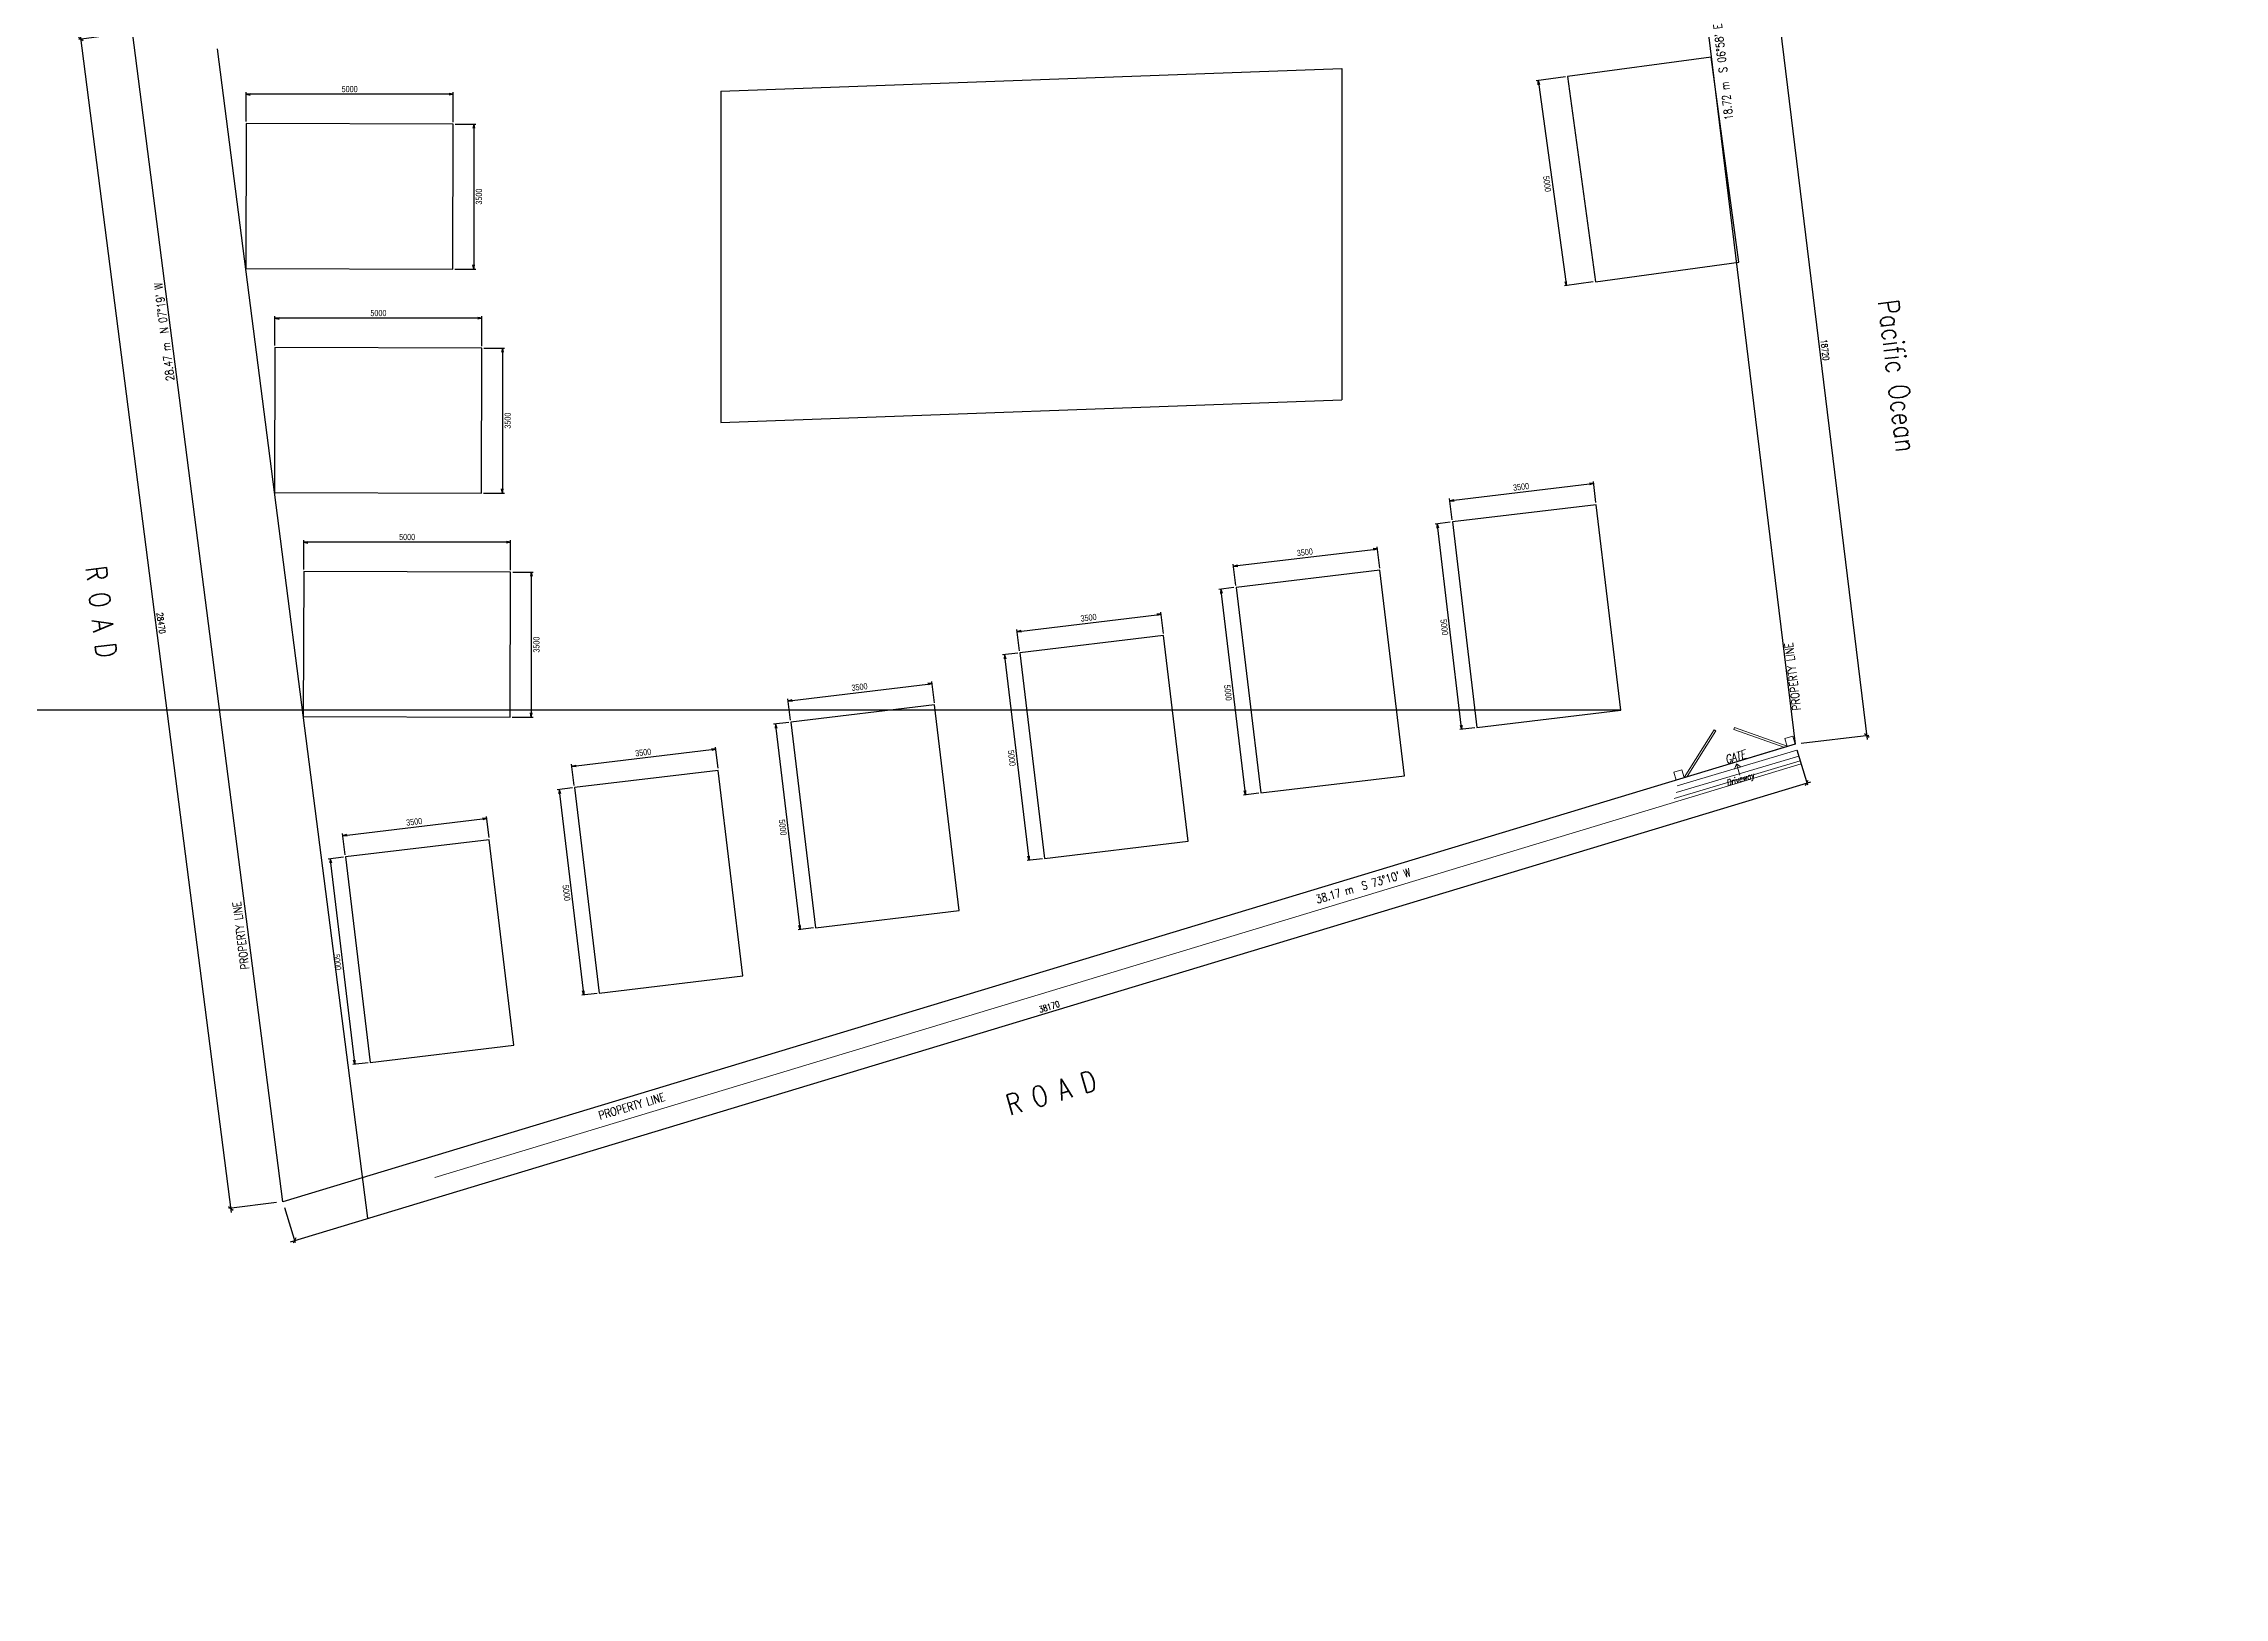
# Model space of a CAD drawing. Header units: millimetres. Extents: x 464829 to 645060, y -219977 to -107206.
# Drawn here: x 496574 to 549255, y -182451 to -144925 of the extents above; entities that cross this region are included whole.
import ezdxf
from ezdxf.enums import TextEntityAlignment as Align

# ---------------------------------------------------------------- set-up
doc = ezdxf.new("R2010")
doc.units = ezdxf.units.MM
doc.header["$LTSCALE"] = 300
doc.header["$MEASUREMENT"] = 0
doc.header["$PDMODE"] = 3
doc.header["$PDSIZE"] = 300
doc.linetypes.add('CENTER2', pattern=[28.575, 19.05, -3.175, 3.175, -3.175])
doc.layers.get('0').update_dxf_attribs({"color": 9})
doc.layers.get('DEFPOINTS').update_dxf_attribs({"color": 8})
doc.layers.add('dimensions', color=8, linetype='Continuous', lineweight=15)
doc.layers.add('FLR. PLAN BLK', color=8, linetype='Continuous', lineweight=9)
for name, color, linetype in [('propertyline', 5, 'CENTER2'), ('ROOF BEAMS', 10, 'Continuous'), ('wall', 140, 'Continuous')]:
    doc.layers.add(name, color=color, linetype=linetype)
doc.styles.add('ARIAL', font='arial.ttf', dxfattribs={"width": 0.8})
doc.styles.add('DIM', font='romans.shx', dxfattribs={"width": 0.8})
doc.styles.add('PSM', font='simplex')
doc.styles.get("Standard").update_dxf_attribs({"font": 'romans.shx'})
doc.dimstyles.new('D1', dxfattribs={"dimscale": 50, "dimtxt": 3, "dimasz": 2, "dimexe": 1, "dimexo": 1, "dimgap": 1, "dimtad": 2, "dimdec": 0, "dimdsep": 46, "dimtxsty": 'ARIAL', "dimblk1": 'ARROW_1', "dimblk2": 'ARROW_1', "dimsah": 1, "dimcen": 0, "dimclrd": 7, "dimclre": 7, "dimclrt": 7, "dimadec": 0, "dimazin": 0, "dimtfac": 1, "dimtdec": 0, "dimtix": 1, "dimtofl": 0, "dimtmove": 0, "dimatfit": 3, "dimldrblk": 'ARROW_1', "dimfxl": 1, "dimtvp": 0.833333, "dimtolj": 1, "dimtzin": 0, "dimarcsym": 0})
doc.dimstyles.new('DIM-100', dxfattribs={"dimscale": 100, "dimtxt": 2, "dimasz": 1, "dimexe": 0.5, "dimexo": 1.5, "dimgap": 1, "dimtad": 1, "dimdec": 0, "dimdsep": 46, "dimtxsty": 'PSM', "dimblk1": 'DIMCIR', "dimblk2": 'DIMCIR', "dimsah": 1, "dimcen": 0, "dimdle": 2, "dimclrd": 251, "dimclre": 251, "dimclrt": 2, "dimadec": 0, "dimazin": 0, "dimtfac": 1, "dimtdec": 0, "dimtix": 1, "dimtmove": 2, "dimatfit": 3, "dimldrblk": 'DIMCIR', "dimfxl": 0.5, "dimtvp": 1, "dimtolj": 1, "dimtzin": 0, "dimarcsym": 0})

# ---------------------------------------------------------------- blocks, each defined once
blk = doc.blocks.new('_Oblique')
at = {"color": 0, "linetype": 'ByBlock', "lineweight": -2}
blk.add_line((-0.5, -0.5), (0.5, 0.5), dxfattribs=at)
blk = doc.blocks.new('*D784')
at = {"layer": 'DEFPOINTS', "color": 0, "transparency": 16777216}
for p in [(536615, -143260), (540617, -161630), (538886, -161842)]:
    blk.add_point(p, dxfattribs=at)
at = {"layer": 'dimensions', "color": 8, "lineweight": -2, "transparency": 16777216}
for p, q in [((536764, -143242), (538396, -143042)), ((538334, -142949), (540629, -161730)), ((539035, -161824), (540667, -161624))]:
    blk.add_line(p, q, dxfattribs=at)
at = {"layer": 'dimensions', "color": 8, "lineweight": -2, "transparency": 16777216, "xscale": 100, "yscale": 100, "zscale": 100}
for p, rotation in [((538346, -143048), 96.96666666666684), ((540617, -161630), 276.9666666666669)]:
    blk.add_blockref('_Oblique', p, dxfattribs=dict(at, rotation=rotation))
at = {"layer": 'dimensions', "color": 8, "transparency": 16777216, "insert": (539606, -152324), "char_height": 150, "attachment_point": 5, "rotation": 276.9667, "style": 'DIM'}
blk.add_mtext('\\A1;18720', dxfattribs=at)
blk = doc.blocks.new('DIMCIR')
for p, q in [((-1.5, 0), (1.5, 0)), ((0, 1.5), (0, -1.5))]:
    blk.add_line(p, q)
at = {"color": 2}
blk.add_circle((0, 0), 0.75, dxfattribs=at)
blk = doc.blocks.new('*D785')
at = {"layer": 'DEFPOINTS', "color": 0, "transparency": 16777216}
for p in [(538886, -161842), (539169, -162780), (502351, -172895)]:
    blk.add_point(p, dxfattribs=at)
at = {"layer": 'dimensions', "color": 8, "lineweight": -2, "transparency": 16777216}
for p, q in [((538929, -161985), (539184, -162827)), ((502539, -173862), (539265, -162751)), ((502395, -173039), (502649, -173881))]:
    blk.add_line(p, q, dxfattribs=at)
at = {"layer": 'dimensions', "color": 8, "lineweight": -2, "transparency": 16777216, "xscale": 100, "yscale": 100, "zscale": 100}
for p, rotation in [((539169, -162780), 16.83333333333335), ((502635, -173833), 196.8333333333333)]:
    blk.add_blockref('_Oblique', p, dxfattribs=dict(at, rotation=rotation))
at = {"layer": 'dimensions', "color": 8, "transparency": 16777216, "insert": (520866, -168187), "char_height": 150, "attachment_point": 5, "rotation": 16.8333, "style": 'DIM'}
blk.add_mtext('\\A1;38170', dxfattribs=at)
blk = doc.blocks.new('*D786')
at = {"layer": 'DEFPOINTS', "color": 0, "transparency": 16777216}
for p in [(497474, -144818), (498726, -144657), (502351, -172895)]:
    blk.add_point(p, dxfattribs=at)
at = {"layer": 'dimensions', "color": 8, "lineweight": -2, "transparency": 16777216}
for p, q in [((498577, -144676), (497425, -144824)), ((501113, -173155), (497461, -144719)), ((502202, -172915), (501050, -173062))]:
    blk.add_line(p, q, dxfattribs=at)
at = {"layer": 'dimensions', "color": 8, "lineweight": -2, "transparency": 16777216, "xscale": 100, "yscale": 100, "zscale": 100}
for p, rotation in [((497474, -144818), 97.3166666666666), ((501100, -173056), 277.3166666666666)]:
    blk.add_blockref('_Oblique', p, dxfattribs=dict(at, rotation=rotation))
at = {"layer": 'dimensions', "color": 8, "transparency": 16777216, "insert": (499411, -158921), "char_height": 150, "attachment_point": 5, "rotation": 277.3167, "style": 'DIM'}
blk.add_mtext('\\A1;28470', dxfattribs=at)
blk = doc.blocks.new('ARROW_1')
at = {"color": 0}
for p, q in [((0, 0), (-1, 0.2)), ((0, 0), (-1, -0.2)), ((-1, 0), (0, 0))]:
    blk.add_line(p, q, dxfattribs=at)
blk = doc.blocks.new('*D787')
at = {"layer": 'DEFPOINTS', "color": 0, "linetype": 'Continuous', "transparency": 16777216}
for p in [(525013, -158103), (525380, -158059), (525975, -163024)]:
    blk.add_point(p, dxfattribs=at)
at = {"layer": 'ROOF BEAMS', "color": 7, "linetype": 'Continuous', "lineweight": -2, "transparency": 16777216}
for p, q in [((525330, -158065), (524963, -158109)), ((525597, -162969), (525025, -158203)), ((525926, -163030), (525559, -163074))]:
    blk.add_line(p, q, dxfattribs=at)
at = {"layer": 'ROOF BEAMS', "color": 7, "linetype": 'Continuous', "lineweight": -2, "transparency": 16777216, "xscale": 100, "yscale": 100, "zscale": 100}
for p, rotation in [((525013, -158103), 96.84090991491829), ((525609, -163068), 276.8409099149183)]:
    blk.add_blockref('ARROW_1', p, dxfattribs=dict(at, rotation=rotation))
at = {"layer": 'ROOF BEAMS', "color": 7, "linetype": 'Continuous', "transparency": 16777216, "insert": (525185, -160601), "char_height": 150, "attachment_point": 5, "rotation": 276.8409, "style": 'ARIAL'}
blk.add_mtext('\\A1;5000', dxfattribs=at)
blk = doc.blocks.new('*D788')
at = {"layer": 'DEFPOINTS', "color": 0, "linetype": 'Continuous', "transparency": 16777216}
for p in [(528793, -157128), (528855, -157643), (525380, -158059)]:
    blk.add_point(p, dxfattribs=at)
at = {"layer": 'ROOF BEAMS', "color": 7, "linetype": 'Continuous', "lineweight": -2, "transparency": 16777216}
for p, q in [((525374, -158010), (525312, -157495)), ((525417, -157533), (528694, -157140)), ((528849, -157593), (528787, -157078))]:
    blk.add_line(p, q, dxfattribs=at)
at = {"layer": 'ROOF BEAMS', "color": 7, "linetype": 'Continuous', "lineweight": -2, "transparency": 16777216, "xscale": 100, "yscale": 100, "zscale": 100}
for p, rotation in [((525318, -157545), 186.8409099149184), ((528793, -157128), 6.840909914918323)]:
    blk.add_blockref('ARROW_1', p, dxfattribs=dict(at, rotation=rotation))
at = {"layer": 'ROOF BEAMS', "color": 7, "linetype": 'Continuous', "transparency": 16777216, "insert": (527040, -157211), "char_height": 150, "attachment_point": 5, "rotation": 6.8409, "style": 'ARIAL'}
blk.add_mtext('\\A1;3500', dxfattribs=at)
blk = doc.blocks.new('*D794')
at = {"layer": 'DEFPOINTS', "color": 0, "linetype": 'Continuous', "transparency": 16777216}
for p in [(519788, -159684), (520155, -159640), (520751, -164605)]:
    blk.add_point(p, dxfattribs=at)
at = {"layer": 'DEFPOINTS', "color": 0, "transparency": 16777216}
for p in [(632641, -200851), (634391, -200851), (634391, -201223)]:
    blk.add_point(p, dxfattribs=at)
at = {"layer": 'dimensions', "color": 8, "lineweight": -2, "transparency": 16777216}
for p, q in [((632541, -201223), (634491, -201223)), ((632641, -201001), (632641, -201273)), ((634391, -201001), (634391, -201273))]:
    blk.add_line(p, q, dxfattribs=at)
at = {"layer": 'ROOF BEAMS', "color": 7, "linetype": 'Continuous', "lineweight": -2, "transparency": 16777216}
for p, q in [((520105, -159646), (519739, -159690)), ((520372, -164549), (519800, -159784)), ((520701, -164611), (520334, -164655))]:
    blk.add_line(p, q, dxfattribs=at)
at = {"layer": 'dimensions', "color": 8, "lineweight": -2, "transparency": 16777216, "xscale": 100, "yscale": 100, "zscale": 100, "rotation": 180}
blk.add_blockref('_Oblique', (632641, -201223), dxfattribs=at)
at = {"layer": 'dimensions', "color": 8, "lineweight": -2, "transparency": 16777216, "xscale": 100, "yscale": 100, "zscale": 100}
blk.add_blockref('_Oblique', (634391, -201223), dxfattribs=at)
at = {"layer": 'ROOF BEAMS', "color": 7, "linetype": 'Continuous', "lineweight": -2, "transparency": 16777216, "xscale": 100, "yscale": 100, "zscale": 100}
for p, rotation in [((519788, -159684), 96.84090991491823), ((520384, -164649), 276.8409099149183)]:
    blk.add_blockref('ARROW_1', p, dxfattribs=dict(at, rotation=rotation))
at = {"layer": 'dimensions', "color": 8, "transparency": 16777216, "insert": (633516, -201098), "char_height": 150, "attachment_point": 5, "style": 'DIM'}
blk.add_mtext('\\A1;1750', dxfattribs=at)
at = {"layer": 'ROOF BEAMS', "color": 7, "linetype": 'Continuous', "transparency": 16777216, "insert": (519960, -162181), "char_height": 150, "attachment_point": 5, "rotation": 276.8409, "style": 'ARIAL'}
blk.add_mtext('\\A1;5000', dxfattribs=at)
blk = doc.blocks.new('*D795')
at = {"layer": 'DEFPOINTS', "color": 0, "linetype": 'Continuous', "transparency": 16777216}
for p in [(523568, -158709), (523630, -159223), (520155, -159640)]:
    blk.add_point(p, dxfattribs=at)
at = {"layer": 'DEFPOINTS', "color": 0, "transparency": 16777216}
for p in [(634391, -200851), (636141, -200851), (636141, -201223)]:
    blk.add_point(p, dxfattribs=at)
at = {"layer": 'dimensions', "color": 8, "lineweight": -2, "transparency": 16777216}
for p, q in [((634291, -201223), (636241, -201223)), ((634391, -201001), (634391, -201273)), ((636141, -201001), (636141, -201273))]:
    blk.add_line(p, q, dxfattribs=at)
at = {"layer": 'ROOF BEAMS', "color": 7, "linetype": 'Continuous', "lineweight": -2, "transparency": 16777216}
for p, q in [((520149, -159591), (520087, -159076)), ((520193, -159114), (523469, -158721)), ((523624, -159174), (523562, -158659))]:
    blk.add_line(p, q, dxfattribs=at)
at = {"layer": 'dimensions', "color": 8, "lineweight": -2, "transparency": 16777216, "xscale": 100, "yscale": 100, "zscale": 100, "rotation": 180}
blk.add_blockref('_Oblique', (634391, -201223), dxfattribs=at)
at = {"layer": 'dimensions', "color": 8, "lineweight": -2, "transparency": 16777216, "xscale": 100, "yscale": 100, "zscale": 100}
blk.add_blockref('_Oblique', (636141, -201223), dxfattribs=at)
at = {"layer": 'ROOF BEAMS', "color": 7, "linetype": 'Continuous', "lineweight": -2, "transparency": 16777216, "xscale": 100, "yscale": 100, "zscale": 100}
for p, rotation in [((520093, -159126), 186.8409099149179), ((523568, -158709), 6.840909914917852)]:
    blk.add_blockref('ARROW_1', p, dxfattribs=dict(at, rotation=rotation))
at = {"layer": 'dimensions', "color": 8, "transparency": 16777216, "insert": (635266, -201098), "char_height": 150, "attachment_point": 5, "style": 'DIM'}
blk.add_mtext('\\A1;1750', dxfattribs=at)
at = {"layer": 'ROOF BEAMS', "color": 7, "linetype": 'Continuous', "transparency": 16777216, "insert": (521816, -158791), "char_height": 150, "attachment_point": 5, "rotation": 6.8409, "style": 'ARIAL'}
blk.add_mtext('\\A1;3500', dxfattribs=at)
blk = doc.blocks.new('*D796')
at = {"layer": 'DEFPOINTS', "color": 0, "linetype": 'Continuous', "transparency": 16777216}
for p in [(514256, -161358), (514622, -161314), (515218, -166278), (624400, -194851), (626500, -194596), (626500, -194851)]:
    blk.add_point(p, dxfattribs=at)
at = {"layer": 'ROOF BEAMS', "color": 7, "linetype": 'Continuous', "lineweight": -2, "transparency": 16777216}
for p, q in [((514573, -161320), (514206, -161364)), ((514839, -166223), (514268, -161457)), ((515168, -166284), (514802, -166328))]:
    blk.add_line(p, q, dxfattribs=at)
at = {"layer": 'wall', "color": 8, "linetype": 'Continuous', "lineweight": -2, "transparency": 16777216}
for p, q in [((624300, -194596), (625189, -194596)), ((624400, -194701), (624400, -194546)), ((626600, -194596), (625712, -194596)), ((626500, -194701), (626500, -194546))]:
    blk.add_line(p, q, dxfattribs=at)
at = {"layer": 'ROOF BEAMS', "color": 7, "linetype": 'Continuous', "lineweight": -2, "transparency": 16777216, "xscale": 100, "yscale": 100, "zscale": 100}
for p, rotation in [((514256, -161358), 96.84090991491823), ((514851, -166323), 276.8409099149183)]:
    blk.add_blockref('ARROW_1', p, dxfattribs=dict(at, rotation=rotation))
at = {"layer": 'wall', "color": 8, "linetype": 'Continuous', "lineweight": -2, "transparency": 16777216, "xscale": 100, "yscale": 100, "zscale": 100, "rotation": 180}
blk.add_blockref('_Oblique', (624400, -194596), dxfattribs=at)
at = {"layer": 'wall', "color": 8, "linetype": 'Continuous', "lineweight": -2, "transparency": 16777216, "xscale": 100, "yscale": 100, "zscale": 100}
blk.add_blockref('_Oblique', (626500, -194596), dxfattribs=at)
at = {"layer": 'ROOF BEAMS', "color": 7, "linetype": 'Continuous', "transparency": 16777216, "insert": (514428, -163855), "char_height": 150, "attachment_point": 5, "rotation": 276.8409, "style": 'ARIAL'}
blk.add_mtext('\\A1;5000', dxfattribs=at)
at = {"layer": 'wall', "color": 8, "linetype": 'Continuous', "transparency": 16777216, "insert": (625450, -194596), "char_height": 150, "attachment_point": 5, "style": 'DIM'}
blk.add_mtext('\\A1;2100', dxfattribs=at)
blk = doc.blocks.new('*D797')
at = {"layer": 'DEFPOINTS', "color": 0, "linetype": 'Continuous', "transparency": 16777216}
for p in [(518036, -160383), (518098, -160897), (514622, -161314)]:
    blk.add_point(p, dxfattribs=at)
at = {"layer": 'DEFPOINTS', "color": 0, "transparency": 16777216}
for p in [(627193, -194326), (623693, -195351), (627193, -195361)]:
    blk.add_point(p, dxfattribs=at)
at = {"layer": 'dimensions', "color": 8, "lineweight": -2, "transparency": 16777216}
for p, q in [((623593, -194326), (627293, -194326)), ((623693, -195201), (623693, -194276)), ((627193, -195211), (627193, -194276))]:
    blk.add_line(p, q, dxfattribs=at)
at = {"layer": 'ROOF BEAMS', "color": 7, "linetype": 'Continuous', "lineweight": -2, "transparency": 16777216}
for p, q in [((514660, -160788), (517937, -160394)), ((518092, -160848), (518030, -160333)), ((514617, -161264), (514555, -160750))]:
    blk.add_line(p, q, dxfattribs=at)
at = {"layer": 'dimensions', "color": 8, "lineweight": -2, "transparency": 16777216, "xscale": 100, "yscale": 100, "zscale": 100, "rotation": 180}
blk.add_blockref('_Oblique', (623693, -194326), dxfattribs=at)
at = {"layer": 'dimensions', "color": 8, "lineweight": -2, "transparency": 16777216, "xscale": 100, "yscale": 100, "zscale": 100}
blk.add_blockref('_Oblique', (627193, -194326), dxfattribs=at)
at = {"layer": 'ROOF BEAMS', "color": 7, "linetype": 'Continuous', "lineweight": -2, "transparency": 16777216, "xscale": 100, "yscale": 100, "zscale": 100}
for p, rotation in [((518036, -160383), 6.840909914917852), ((514561, -160799), 186.8409099149179)]:
    blk.add_blockref('ARROW_1', p, dxfattribs=dict(at, rotation=rotation))
at = {"layer": 'dimensions', "color": 8, "transparency": 16777216, "insert": (625443, -194201), "char_height": 150, "attachment_point": 5, "style": 'DIM'}
blk.add_mtext('\\A1;3500', dxfattribs=at)
at = {"layer": 'ROOF BEAMS', "color": 7, "linetype": 'Continuous', "transparency": 16777216, "insert": (516283, -160465), "char_height": 150, "attachment_point": 5, "rotation": 6.8409, "style": 'ARIAL'}
blk.add_mtext('\\A1;3500', dxfattribs=at)
blk = doc.blocks.new('*D798')
at = {"layer": 'DEFPOINTS', "color": 0, "linetype": 'Continuous', "transparency": 16777216}
for p in [(509031, -162939), (509398, -162895), (509993, -167859)]:
    blk.add_point(p, dxfattribs=at)
at = {"layer": 'DEFPOINTS', "color": 0, "transparency": 16777216}
for p in [(623693, -195351), (622844, -200351), (623693, -200351)]:
    blk.add_point(p, dxfattribs=at)
at = {"layer": 'dimensions', "color": 8, "lineweight": -2, "transparency": 16777216}
for p, q in [((623543, -195351), (622794, -195351)), ((622844, -195251), (622844, -200451)), ((623543, -200351), (622794, -200351))]:
    blk.add_line(p, q, dxfattribs=at)
at = {"layer": 'ROOF BEAMS', "color": 7, "linetype": 'Continuous', "lineweight": -2, "transparency": 16777216}
for p, q in [((509348, -162901), (508981, -162945)), ((509615, -167804), (509043, -163038)), ((509944, -167865), (509577, -167909))]:
    blk.add_line(p, q, dxfattribs=at)
at = {"layer": 'dimensions', "color": 8, "lineweight": -2, "transparency": 16777216, "xscale": 100, "yscale": 100, "zscale": 100}
for p, rotation in [((622844, -195351), 90), ((622844, -200351), 270)]:
    blk.add_blockref('_Oblique', p, dxfattribs=dict(at, rotation=rotation))
at = {"layer": 'ROOF BEAMS', "color": 7, "linetype": 'Continuous', "lineweight": -2, "transparency": 16777216, "xscale": 100, "yscale": 100, "zscale": 100}
for p, rotation in [((509031, -162939), 96.84090991491823), ((509627, -167903), 276.8409099149183)]:
    blk.add_blockref('ARROW_1', p, dxfattribs=dict(at, rotation=rotation))
at = {"layer": 'dimensions', "color": 8, "transparency": 16777216, "insert": (622719, -197851), "char_height": 150, "attachment_point": 5, "rotation": 90, "style": 'DIM'}
blk.add_mtext('\\A1;5000', dxfattribs=at)
at = {"layer": 'ROOF BEAMS', "color": 7, "linetype": 'Continuous', "transparency": 16777216, "insert": (509203, -165436), "char_height": 150, "attachment_point": 5, "rotation": 276.8409, "style": 'ARIAL'}
blk.add_mtext('\\A1;5000', dxfattribs=at)
blk = doc.blocks.new('*D799')
at = {"layer": 'DEFPOINTS', "color": 0, "linetype": 'Continuous', "transparency": 16777216}
for p in [(512811, -161963), (512873, -162478), (509398, -162895)]:
    blk.add_point(p, dxfattribs=at)
at = {"layer": 'ROOF BEAMS', "color": 7, "linetype": 'Continuous', "lineweight": -2, "transparency": 16777216}
for p, q in [((509435, -162368), (512712, -161975)), ((512867, -162428), (512805, -161914)), ((509392, -162845), (509330, -162331))]:
    blk.add_line(p, q, dxfattribs=at)
at = {"layer": 'ROOF BEAMS', "color": 7, "linetype": 'Continuous', "lineweight": -2, "transparency": 16777216, "xscale": 100, "yscale": 100, "zscale": 100}
for p, rotation in [((512811, -161963), 6.840909914917852), ((509336, -162380), 186.8409099149179)]:
    blk.add_blockref('ARROW_1', p, dxfattribs=dict(at, rotation=rotation))
at = {"layer": 'ROOF BEAMS', "color": 7, "linetype": 'Continuous', "transparency": 16777216, "insert": (511058, -162046), "char_height": 150, "attachment_point": 5, "rotation": 6.8409, "style": 'ARIAL'}
blk.add_mtext('\\A1;3500', dxfattribs=at)
blk = doc.blocks.new('*D800')
at = {"layer": 'DEFPOINTS', "color": 0, "linetype": 'Continuous', "transparency": 16777216}
for p in [(503498, -164613), (503865, -164569), (504461, -169533)]:
    blk.add_point(p, dxfattribs=at)
at = {"layer": 'ROOF BEAMS', "color": 7, "linetype": 'Continuous', "lineweight": -2, "transparency": 16777216}
for p, q in [((503816, -164575), (503449, -164619)), ((504082, -169478), (503510, -164712)), ((504411, -169539), (504044, -169583))]:
    blk.add_line(p, q, dxfattribs=at)
at = {"layer": 'ROOF BEAMS', "color": 7, "linetype": 'Continuous', "lineweight": -2, "transparency": 16777216, "xscale": 100, "yscale": 100, "zscale": 100}
for p, rotation in [((503498, -164613), 96.84090991491829), ((504094, -169577), 276.8409099149183)]:
    blk.add_blockref('ARROW_1', p, dxfattribs=dict(at, rotation=rotation))
at = {"layer": 'ROOF BEAMS', "color": 7, "linetype": 'Continuous', "transparency": 16777216, "insert": (503671, -167110), "char_height": 150, "attachment_point": 5, "rotation": 276.8409, "style": 'ARIAL'}
blk.add_mtext('\\A1;5000', dxfattribs=at)
blk = doc.blocks.new('*D801')
at = {"layer": 'DEFPOINTS', "color": 0, "linetype": 'Continuous', "transparency": 16777216}
for p in [(507279, -163637), (507340, -164152), (503865, -164569)]:
    blk.add_point(p, dxfattribs=at)
at = {"layer": 'ROOF BEAMS', "color": 7, "linetype": 'Continuous', "lineweight": -2, "transparency": 16777216}
for p, q in [((503903, -164042), (507179, -163649)), ((507334, -164102), (507273, -163588)), ((503859, -164519), (503798, -164004))]:
    blk.add_line(p, q, dxfattribs=at)
at = {"layer": 'ROOF BEAMS', "color": 7, "linetype": 'Continuous', "lineweight": -2, "transparency": 16777216, "xscale": 100, "yscale": 100, "zscale": 100}
for p, rotation in [((507279, -163637), 6.840909914918323), ((503803, -164054), 186.8409099149184)]:
    blk.add_blockref('ARROW_1', p, dxfattribs=dict(at, rotation=rotation))
at = {"layer": 'ROOF BEAMS', "color": 7, "linetype": 'Continuous', "transparency": 16777216, "insert": (505526, -163720), "char_height": 150, "attachment_point": 5, "rotation": 6.8409, "style": 'ARIAL'}
blk.add_mtext('\\A1;3500', dxfattribs=at)
blk = doc.blocks.new('*D802')
at = {"layer": 'DEFPOINTS', "color": 0, "linetype": 'Continuous', "transparency": 16777216}
for p in [(507856, -157690), (507846, -161190), (508352, -161190)]:
    blk.add_point(p, dxfattribs=at)
at = {"layer": 'ROOF BEAMS', "color": 7, "linetype": 'Continuous', "lineweight": -2, "transparency": 16777216}
for p, q in [((507906, -157690), (508402, -157690)), ((508352, -157790), (508352, -161090)), ((507896, -161190), (508402, -161190))]:
    blk.add_line(p, q, dxfattribs=at)
at = {"layer": 'ROOF BEAMS', "color": 7, "linetype": 'Continuous', "lineweight": -2, "transparency": 16777216, "xscale": 100, "yscale": 100, "zscale": 100}
for p, rotation in [((508352, -157690), 90), ((508352, -161190), 270)]:
    blk.add_blockref('ARROW_1', p, dxfattribs=dict(at, rotation=rotation))
at = {"layer": 'ROOF BEAMS', "color": 7, "linetype": 'Continuous', "transparency": 16777216, "insert": (508479, -159440), "char_height": 150, "attachment_point": 5, "rotation": 90, "style": 'ARIAL'}
blk.add_mtext('\\A1;3500', dxfattribs=at)
blk = doc.blocks.new('*D803')
at = {"layer": 'DEFPOINTS', "color": 0, "linetype": 'Continuous', "transparency": 16777216}
for p in [(502856, -156969), (502856, -157676), (507856, -157690)]:
    blk.add_point(p, dxfattribs=at)
at = {"layer": 'ROOF BEAMS', "color": 7, "linetype": 'Continuous', "lineweight": -2, "transparency": 16777216}
for p, q in [((502856, -157626), (502856, -156919)), ((507756, -156969), (502956, -156969)), ((507856, -157640), (507856, -156919))]:
    blk.add_line(p, q, dxfattribs=at)
at = {"layer": 'ROOF BEAMS', "color": 7, "linetype": 'Continuous', "lineweight": -2, "transparency": 16777216, "xscale": 100, "yscale": 100, "zscale": 100, "rotation": 180}
blk.add_blockref('ARROW_1', (502856, -156969), dxfattribs=at)
at = {"layer": 'ROOF BEAMS', "color": 7, "linetype": 'Continuous', "lineweight": -2, "transparency": 16777216, "xscale": 100, "yscale": 100, "zscale": 100}
blk.add_blockref('ARROW_1', (507856, -156969), dxfattribs=at)
at = {"layer": 'ROOF BEAMS', "color": 7, "linetype": 'Continuous', "transparency": 16777216, "insert": (505356, -156842), "char_height": 150, "attachment_point": 5, "style": 'ARIAL'}
blk.add_mtext('\\A1;5000', dxfattribs=at)
blk = doc.blocks.new('*D804')
at = {"layer": 'DEFPOINTS', "color": 0, "linetype": 'Continuous', "transparency": 16777216}
for p in [(507162, -152280), (507152, -155780), (507658, -155780)]:
    blk.add_point(p, dxfattribs=at)
at = {"layer": 'ROOF BEAMS', "color": 7, "linetype": 'Continuous', "lineweight": -2, "transparency": 16777216}
for p, q in [((507212, -152280), (507708, -152280)), ((507658, -152380), (507658, -155680)), ((507202, -155780), (507708, -155780))]:
    blk.add_line(p, q, dxfattribs=at)
at = {"layer": 'ROOF BEAMS', "color": 7, "linetype": 'Continuous', "lineweight": -2, "transparency": 16777216, "xscale": 100, "yscale": 100, "zscale": 100}
for p, rotation in [((507658, -152280), 90), ((507658, -155780), 270)]:
    blk.add_blockref('ARROW_1', p, dxfattribs=dict(at, rotation=rotation))
at = {"layer": 'ROOF BEAMS', "color": 7, "linetype": 'Continuous', "transparency": 16777216, "insert": (507785, -154030), "char_height": 150, "attachment_point": 5, "rotation": 90, "style": 'ARIAL'}
blk.add_mtext('\\A1;3500', dxfattribs=at)
blk = doc.blocks.new('*D805')
at = {"layer": 'DEFPOINTS', "color": 0, "linetype": 'Continuous', "transparency": 16777216}
for p in [(502162, -151559), (502162, -152266), (507162, -152280)]:
    blk.add_point(p, dxfattribs=at)
at = {"layer": 'ROOF BEAMS', "color": 7, "linetype": 'Continuous', "lineweight": -2, "transparency": 16777216}
for p, q in [((502162, -152216), (502162, -151509)), ((507062, -151559), (502262, -151559)), ((507162, -152230), (507162, -151509))]:
    blk.add_line(p, q, dxfattribs=at)
at = {"layer": 'ROOF BEAMS', "color": 7, "linetype": 'Continuous', "lineweight": -2, "transparency": 16777216, "xscale": 100, "yscale": 100, "zscale": 100, "rotation": 180}
blk.add_blockref('ARROW_1', (502162, -151559), dxfattribs=at)
at = {"layer": 'ROOF BEAMS', "color": 7, "linetype": 'Continuous', "lineweight": -2, "transparency": 16777216, "xscale": 100, "yscale": 100, "zscale": 100}
blk.add_blockref('ARROW_1', (507162, -151559), dxfattribs=at)
at = {"layer": 'ROOF BEAMS', "color": 7, "linetype": 'Continuous', "transparency": 16777216, "insert": (504662, -151433), "char_height": 150, "attachment_point": 5, "style": 'ARIAL'}
blk.add_mtext('\\A1;5000', dxfattribs=at)
blk = doc.blocks.new('*D806')
at = {"layer": 'DEFPOINTS', "color": 0, "linetype": 'Continuous', "transparency": 16777216}
for p in [(506467, -146870), (506457, -150370), (506963, -150370)]:
    blk.add_point(p, dxfattribs=at)
at = {"layer": 'ROOF BEAMS', "color": 7, "linetype": 'Continuous', "lineweight": -2, "transparency": 16777216}
for p, q in [((506517, -146870), (507013, -146870)), ((506963, -146970), (506963, -150270)), ((506507, -150370), (507013, -150370))]:
    blk.add_line(p, q, dxfattribs=at)
at = {"layer": 'ROOF BEAMS', "color": 7, "linetype": 'Continuous', "lineweight": -2, "transparency": 16777216, "xscale": 100, "yscale": 100, "zscale": 100}
for p, rotation in [((506963, -146870), 90), ((506963, -150370), 270)]:
    blk.add_blockref('ARROW_1', p, dxfattribs=dict(at, rotation=rotation))
at = {"layer": 'ROOF BEAMS', "color": 7, "linetype": 'Continuous', "transparency": 16777216, "insert": (507090, -148620), "char_height": 150, "attachment_point": 5, "rotation": 90, "style": 'ARIAL'}
blk.add_mtext('\\A1;3500', dxfattribs=at)
blk = doc.blocks.new('*D807')
at = {"layer": 'DEFPOINTS', "color": 0, "linetype": 'Continuous', "transparency": 16777216}
for p in [(501467, -146150), (501467, -146857), (506467, -146870)]:
    blk.add_point(p, dxfattribs=at)
at = {"layer": 'ROOF BEAMS', "color": 7, "linetype": 'Continuous', "lineweight": -2, "transparency": 16777216}
for p, q in [((501467, -146807), (501467, -146100)), ((506367, -146150), (501567, -146150)), ((506467, -146820), (506467, -146100))]:
    blk.add_line(p, q, dxfattribs=at)
at = {"layer": 'ROOF BEAMS', "color": 7, "linetype": 'Continuous', "lineweight": -2, "transparency": 16777216, "xscale": 100, "yscale": 100, "zscale": 100, "rotation": 180}
blk.add_blockref('ARROW_1', (501467, -146150), dxfattribs=at)
at = {"layer": 'ROOF BEAMS', "color": 7, "linetype": 'Continuous', "lineweight": -2, "transparency": 16777216, "xscale": 100, "yscale": 100, "zscale": 100}
blk.add_blockref('ARROW_1', (506467, -146150), dxfattribs=at)
at = {"layer": 'ROOF BEAMS', "color": 7, "linetype": 'Continuous', "transparency": 16777216, "insert": (503967, -146023), "char_height": 150, "attachment_point": 5, "style": 'ARIAL'}
blk.add_mtext('\\A1;5000', dxfattribs=at)
blk = doc.blocks.new('*D808')
at = {"layer": 'DEFPOINTS', "color": 0, "linetype": 'Continuous', "transparency": 16777216}
for p in [(530238, -156523), (530604, -156479), (531200, -161443)]:
    blk.add_point(p, dxfattribs=at)
at = {"layer": 'ROOF BEAMS', "color": 7, "linetype": 'Continuous', "lineweight": -2, "transparency": 16777216}
for p, q in [((530555, -156485), (530188, -156529)), ((530821, -161388), (530250, -156622)), ((531150, -161449), (530784, -161493))]:
    blk.add_line(p, q, dxfattribs=at)
at = {"layer": 'ROOF BEAMS', "color": 7, "linetype": 'Continuous', "lineweight": -2, "transparency": 16777216, "xscale": 100, "yscale": 100, "zscale": 100}
for p, rotation in [((530238, -156523), 96.84090991491829), ((530833, -161487), 276.8409099149183)]:
    blk.add_blockref('ARROW_1', p, dxfattribs=dict(at, rotation=rotation))
at = {"layer": 'ROOF BEAMS', "color": 7, "linetype": 'Continuous', "transparency": 16777216, "insert": (530410, -159020), "char_height": 150, "attachment_point": 5, "rotation": 276.8409, "style": 'ARIAL'}
blk.add_mtext('\\A1;5000', dxfattribs=at)
blk = doc.blocks.new('*D809')
at = {"layer": 'DEFPOINTS', "color": 0, "linetype": 'Continuous', "transparency": 16777216}
for p in [(534018, -155547), (534080, -156062), (530604, -156479)]:
    blk.add_point(p, dxfattribs=at)
at = {"layer": 'ROOF BEAMS', "color": 7, "linetype": 'Continuous', "lineweight": -2, "transparency": 16777216}
for p, q in [((530598, -156429), (530537, -155914)), ((530642, -155952), (533919, -155559)), ((534074, -156012), (534012, -155498))]:
    blk.add_line(p, q, dxfattribs=at)
at = {"layer": 'ROOF BEAMS', "color": 7, "linetype": 'Continuous', "lineweight": -2, "transparency": 16777216, "xscale": 100, "yscale": 100, "zscale": 100}
for p, rotation in [((530543, -155964), 186.8409099149181), ((534018, -155547), 6.840909914918093)]:
    blk.add_blockref('ARROW_1', p, dxfattribs=dict(at, rotation=rotation))
at = {"layer": 'ROOF BEAMS', "color": 7, "linetype": 'Continuous', "transparency": 16777216, "insert": (532265, -155630), "char_height": 150, "attachment_point": 5, "rotation": 6.8409, "style": 'ARIAL'}
blk.add_mtext('\\A1;3500', dxfattribs=at)
blk = doc.blocks.new('*D810')
at = {"layer": 'DEFPOINTS', "color": 0, "linetype": 'Continuous', "transparency": 16777216}
for p in [(533390, -145720), (533360, -150772), (534060, -150675)]:
    blk.add_point(p, dxfattribs=at)
at = {"layer": 'ROOF BEAMS', "color": 7, "linetype": 'Continuous', "lineweight": -2, "transparency": 16777216}
for p, q in [((533340, -145727), (532626, -145825)), ((532690, -145918), (533346, -150673)), ((534010, -150682), (533310, -150778))]:
    blk.add_line(p, q, dxfattribs=at)
at = {"layer": 'ROOF BEAMS', "color": 7, "linetype": 'Continuous', "lineweight": -2, "transparency": 16777216, "xscale": 100, "yscale": 100, "zscale": 100}
for p, rotation in [((532676, -145819), 97.85835251988799), ((533360, -150772), 277.858352519888)]:
    blk.add_blockref('ARROW_1', p, dxfattribs=dict(at, rotation=rotation))
at = {"layer": 'ROOF BEAMS', "color": 7, "linetype": 'Continuous', "transparency": 16777216, "insert": (532892, -148312), "char_height": 150, "attachment_point": 5, "rotation": 277.8584, "style": 'ARIAL'}
blk.add_mtext('\\A1;5000', dxfattribs=at)

msp = doc.modelspace()

# ---------------------------------------------------------------- linework, layer by layer
at = {"layer": 'FLR. PLAN BLK', "color": 8, "linetype": 'Continuous'}
for p, q in [((536204.4, -162652.2), (536930.1, -161497.9)), ((536277.8, -162629.6), (536972.4, -161524.5)), ((536930.1, -161497.9), (536972.4, -161524.5)), ((537406.1, -161489.2), (537423, -161442.1)), ((538613.2, -161921.2), (537406.1, -161489.2)), ((538693.4, -161896.8), (537423, -161442.1)), ((538693.4, -161896.8), (536204.4, -162652.2))]:
    msp.add_line(p, q, dxfattribs=at)
at = {"layer": 'FLR. PLAN BLK', "ltscale": 0.5}
for p, q in [((538882.4, -161842.8), (505877.9, -171828.4)), ((535959.5, -163153.1), (539005.4, -162247.7)), ((536015.4, -163011.3), (538971.5, -162132.6)), ((536033.6, -162849.4), (538929, -161988.7)), ((539027.1, -162321.3), (506022.7, -172306.9)), ((537468, -162318.8), (537417.5, -162446.5)), ((537548.7, -162590.4), (537468, -162318.8)), ((537468, -162318.8), (537580, -162398.2))]:
    msp.add_line(p, q, dxfattribs=at)
at = {"layer": 'FLR. PLAN BLK', "color": 8, "linetype": 'Continuous'}
for points in [[(538693.9, -161898.4), (538637.3, -161706.5), (538829.2, -161650), (538885.7, -161841.8)], [(536013.7, -162710.8), (535954.6, -162519.8), (536145.6, -162460.7), (536204.8, -162651.7)]]:
    msp.add_lwpolyline(points, close=True, dxfattribs=at)
at = {"layer": 'propertyline', "linetype": 'Continuous'}
msp.add_lwpolyline([(498710.6, -144649.9), (536615.1, -143260), (538885.7, -161841.8), (502351.3, -172895.4), (498724.5, -144649.4)], dxfattribs=at)
at = {"layer": 'ROOF BEAMS', "linetype": 'Continuous'}
for p, q in [((504402.3, -173292.7), (500776.5, -145054.5)), ((512932.7, -146072.8), (527932.7, -145522.8)), ((527932.7, -145522.8), (527932.7, -153528.2)), ((512932.7, -146072.8), (512932.7, -154078.2)), ((512932.7, -154078.2), (527932.7, -153528.2)), ((534675.1, -161026.2), (464828.6, -161026.2))]:
    msp.add_line(p, q, dxfattribs=at)
for points in [[(536858.4, -145251.1), (533390, -145720), (534059.9, -150674.9), (537528.3, -150206)], [(506457.3, -150370.5), (506467, -146870.5), (501467, -146856.6), (501457.3, -150356.6)], [(507151.9, -155780), (507161.6, -152280), (502161.6, -152266.2), (502151.9, -155766.1)], [(534079.5, -156061.8), (530604.5, -156478.7), (531200, -161443.1), (534675.1, -161026.2)], [(507846.5, -161189.6), (507856.2, -157689.6), (502856.2, -157675.7), (502846.5, -161175.7)], [(528854.8, -157642.6), (525379.7, -158059.5), (525975.3, -163023.9), (529450.4, -162607)], [(523630.1, -159223.3), (520155, -159640.2), (520750.6, -164604.6), (524225.7, -164187.7)], [(518097.6, -160897.2), (514622.5, -161314.1), (515218, -166278.5), (518693.1, -165861.6)], [(512872.8, -162478), (509397.8, -162894.8), (509993.3, -167859.3), (513468.4, -167442.4)], [(507340.3, -164151.8), (503865.2, -164568.7), (504460.8, -169533.1), (507935.9, -169116.2)]]:
    msp.add_lwpolyline(points, close=True, dxfattribs=at)

# ---------------------------------------------------------------- texts
at = {"layer": 'dimensions', "width": 0.8}
for s, rotation, p in [("18.72 m  S 06%%D58' E", 96.91659, (537148.4, -145610.4, 132201.9)), ("28.47 m  N 07%%D19' W", 97.01674, (499488.8, -151886.5, 132201.9)), ('PROPERTY LINE', 96.91659, (538826.1, -160212.8, 146891)), ("38.17 m  S 73%%D10' W", 16.34796, (528451.3, -165265.9, 132201.9)), ('PROPERTY LINE', 97.01674, (501338.8, -166467.9, 146891)), ('PROPERTY LINE', 16.34796, (510783.6, -170587, 146891))]:
    msp.add_text(s, height=200, rotation=rotation, dxfattribs=at).set_placement(p, align=Align.MIDDLE_CENTER)
for s, rotation, p in [('Pacific Ocean', 276.91659, (541132, -151108.6)), ('R O A D', 276.91659, (497833.1, -157541.3)), ('R O A D', 16.34796, (519846.5, -170575))]:
    msp.add_text(s, height=500, rotation=rotation, dxfattribs=at).set_placement(p, align=Align.MIDDLE_LEFT)
at = {"layer": 'FLR. PLAN BLK', "oblique": 12, "width": 0.8}
for s, height, p in [('GATE', 200, (537441.7, -162151.2, 146891)), ('Driveway', 150, (537557.9, -162687.4, 146891))]:
    msp.add_text(s, height=height, rotation=16.40339, dxfattribs=at).set_placement(p, align=Align.MIDDLE_CENTER)

# ---------------------------------------------------------------- dimensions: what is measured, and where the dimension line sits
at = {"layer": 'dimensions'}
for p1, p2, distance, picture, middle in [((536615.1, -143260), (538885.7, -161841.8), 1744.2, '*D784', (539605.8, -152324.2)), ((502351.3, -172895.4), (498725.5, -144657.2), 1261.7, '*D786', (499411, -158921.1)), ((502351.3, -172895.4), (538885.7, -161841.8), -979.8, '*D785', (520866, -168186.8))]:
    dim = msp.add_aligned_dim(p1=p1, p2=p2, distance=distance, dimstyle='DIM-100', override={"dimtxt": 1.5, "dimgap": 0.5, "dimtxsty": 'DIM', "dimblk1": 'Oblique', "dimblk2": 'Oblique', "dimdle": 1, "dimclrd": 8, "dimclre": 8, "dimclrt": 8}, dxfattribs=at)
    dim.commit()
    dim.dimension.update_dxf_attribs({"geometry": picture, "text_midpoint": middle})
for base, p1, p2, picture, middle in [((636141.3, -201222.8), (634391.3, -200851.2), (636141.3, -200851.2), '*D795', (635266.3, -201097.8)), ((634391.3, -201222.8), (632641.4, -200851.2), (634391.3, -200851.2), '*D794', (633516.3, -201097.8)), ((627193.2, -194326.2), (623693.2, -195350.9), (627193.2, -195360.6), '*D797', (625443.2, -194201.2))]:
    dim = msp.add_linear_dim(base=base, p1=p1, p2=p2, dimstyle='DIM-100', override={"dimtxt": 1.5, "dimgap": 0.5, "dimtxsty": 'DIM', "dimblk1": 'Oblique', "dimblk2": 'Oblique', "dimdle": 1, "dimclrd": 8, "dimclre": 8, "dimclrt": 8}, dxfattribs=at)
    dim.commit()
    dim.dimension.update_dxf_attribs({"geometry": picture, "text_midpoint": middle})
at = {"layer": 'ROOF BEAMS', "linetype": 'Continuous'}
for base, p1, p2, picture, middle in [((501467, -146149.6), (506467, -146870.5), (501467, -146856.6), '*D807', (503967, -146023)), ((502161.6, -151559.1), (507161.6, -152280), (502161.6, -152266.2), '*D805', (504661.6, -151432.6)), ((502856.2, -156968.7), (507856.2, -157689.6), (502856.2, -157675.7), '*D803', (505356.2, -156842.1))]:
    dim = msp.add_linear_dim(base=base, p1=p1, p2=p2, dimstyle='D1', dxfattribs=at)
    dim.commit()
    dim.dimension.update_dxf_attribs({"geometry": picture, "text_midpoint": middle})
for base, p1, p2, angle, picture, middle in [((533359.5, -150771.6), (533390, -145720), (534059.9, -150674.9), 97.85835, '*D810', (532892.3, -148312.4)), ((506963.3, -150370.5), (506467, -146870.5), (506457.3, -150370.5), 270, '*D806', (507090, -148620.5)), ((507657.9, -155780), (507161.6, -152280), (507151.9, -155780), 270, '*D804', (507784.5, -154030)), ((508352.5, -161189.6), (507856.2, -157689.6), (507846.5, -161189.6), 270, '*D802', (508479.1, -159439.6))]:
    dim = msp.add_linear_dim(base=base, p1=p1, p2=p2, angle=angle, dimstyle='D1', dxfattribs=at)
    dim.commit()
    dim.dimension.update_dxf_attribs({"geometry": picture, "text_midpoint": middle})
for p1, p2, distance, picture, middle in [((530604.5, -156478.7), (534079.5, -156061.8), 518.3, '*D809', (532265.2, -155629.9)), ((531200, -161443.1), (530604.5, -156478.7), 369.4, '*D808', (530409.8, -159020)), ((525379.7, -158059.5), (528854.8, -157642.6), 518.3, '*D788', (527040.5, -157210.6)), ((525975.3, -163023.9), (525379.7, -158059.5), 369.4, '*D787', (525185, -160600.7)), ((520155, -159640.2), (523630.1, -159223.3), 518.3, '*D795', (521815.7, -158791.4)), ((520750.6, -164604.6), (520155, -159640.2), 369.4, '*D794', (519960.3, -162181.5)), ((514622.5, -161314.1), (518097.6, -160897.2), 518.3, '*D797', (516283.2, -160465.3)), ((515218, -166278.5), (514622.5, -161314.1), 369.4, '*D796', (514427.8, -163855.4)), ((509397.8, -162894.8), (512872.8, -162478), 518.3, '*D799', (511058.5, -162046)), ((509993.3, -167859.3), (509397.8, -162894.8), 369.4, '*D798', (509203.1, -165436.1)), ((503865.2, -164568.7), (507340.3, -164151.8), 518.3, '*D801', (505525.9, -163719.9)), ((504460.8, -169533.1), (503865.2, -164568.7), 369.4, '*D800', (503670.5, -167110))]:
    dim = msp.add_aligned_dim(p1=p1, p2=p2, distance=distance, dimstyle='D1', dxfattribs=at)
    dim.commit()
    dim.dimension.update_dxf_attribs({"geometry": picture, "text_midpoint": middle})
at = {"layer": 'wall', "linetype": 'Continuous'}
dim = msp.add_linear_dim(base=(626500.3, -194595.8), p1=(624400.3, -194851.2), p2=(626500.3, -194851.2), dimstyle='DIM-100', override={"dimtxt": 1.5, "dimgap": 0.5, "dimtxsty": 'DIM', "dimblk1": 'Oblique', "dimblk2": 'Oblique', "dimdle": 1, "dimclrd": 8, "dimclre": 8, "dimclrt": 8}, dxfattribs=at)
dim.commit()
dim.dimension.update_dxf_attribs({"geometry": '*D796', "text_midpoint": (625450.3, -194595.8), "dimtype": 160})

doc.saveas('drawing.dxf')
